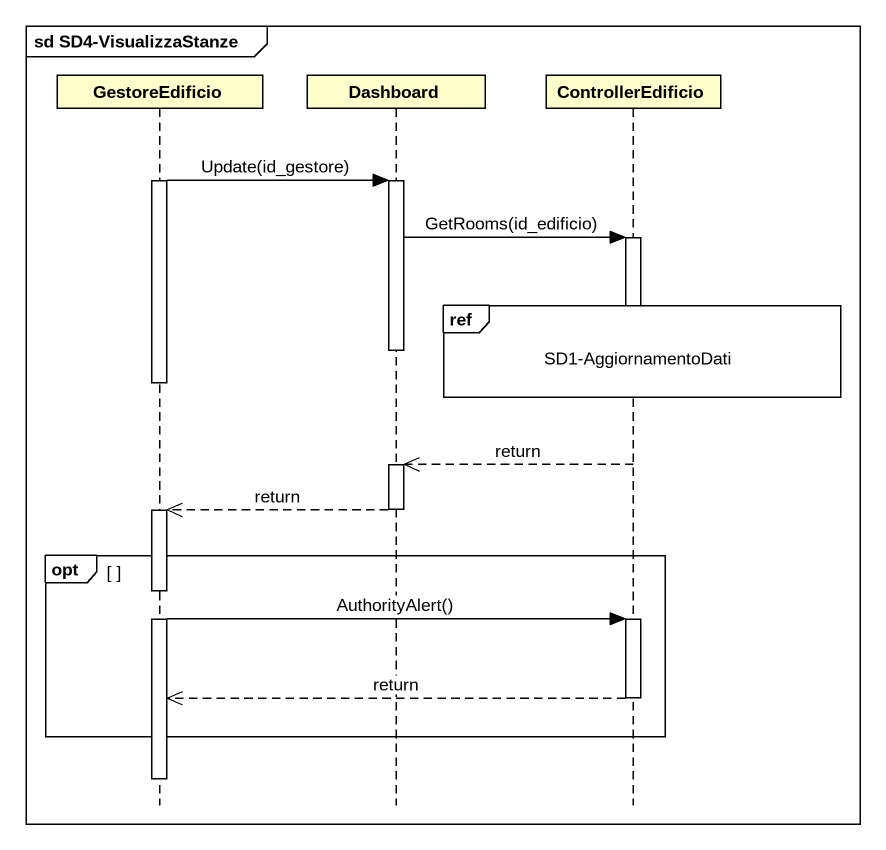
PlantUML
@startuml
mainframe sd SD4-VisualizzaStanze
hide footbox
participant GestoreEdificio
participant Dashboard
participant ControllerEdificio

activate GestoreEdificio
GestoreEdificio -> Dashboard : Update(id_gestore)
activate Dashboard
Dashboard -> ControllerEdificio : GetRooms(id_edificio)
activate ControllerEdificio
ref over ControllerEdificio : SD1-AggiornamentoDati
deactivate ControllerEdificio
deactivate Dashboard
deactivate GestoreEdificio
ControllerEdificio -->> Dashboard : return
activate Dashboard
Dashboard -->> GestoreEdificio : return
deactivate Dashboard
activate GestoreEdificio
opt
  GestoreEdificio -> ControllerEdificio : AuthorityAlert()
  activate ControllerEdificio
  ControllerEdificio -->> GestoreEdificio : return
  deactivate ControllerEdificio
end
deactivate GestoreEdificio
@enduml
